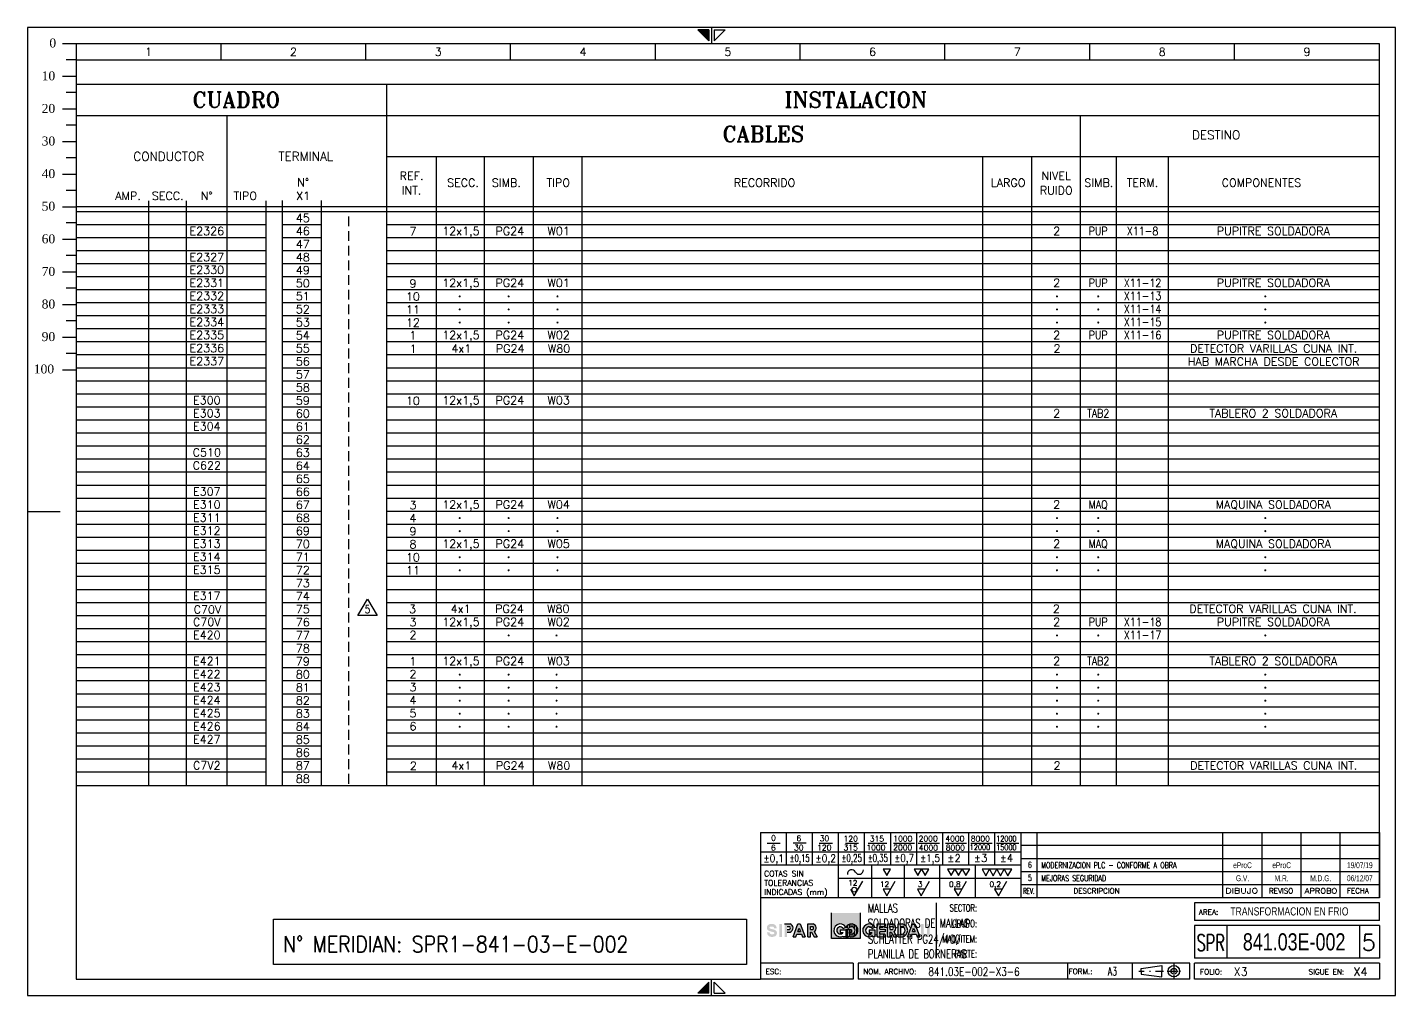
# Model space of a CAD drawing. Header units: millimetres. Extents: x 0 to 420, y 0 to 297.
import ezdxf
from ezdxf.enums import TextEntityAlignment as Align

# ---------------------------------------------------------------- set-up
doc = ezdxf.new("R2010")
doc.units = ezdxf.units.MM
doc.linetypes.add('HIDDEN', pattern=[4.5, 3, -1.5])
for name, color, linetype in [('LINEAS', 4, 'Continuous'), ('MARGENES', 6, 'Continuous'), ('REC', 6, 'Continuous'), ('SUBTITULO', 3, 'Continuous'), ('TEX', 150, 'Continuous'), ('TEXTO', 7, 'Continuous'), ('Textos', 150, 'Continuous'), ('TITULO', 6, 'Continuous')]:
    doc.layers.add(name, color=color, linetype=linetype)
doc.styles.add('ARIAL', font='arial.ttf', dxfattribs={"height": 2})
doc.styles.add('DUTCH801', font='dutcheb.ttf', dxfattribs={"width": 1.75, "height": 2.75})
doc.styles.add('LCOTAS', font='ROMANS')
doc.styles.add('LETRA2', font='swissk.ttf', dxfattribs={"height": 2})
doc.styles.add('LETRA25', font='romans', dxfattribs={"height": 2.5})
doc.styles.add('LETRA4', font='ROMANS', dxfattribs={"height": 4})
doc.styles.add('LETRA5', font='ROMANS', dxfattribs={"height": 5})
doc.styles.add('ROMANS', font='romans.shx', dxfattribs={"width": 0.85})
doc.styles.add('ROMANT', font='romant', dxfattribs={"height": 3})
doc.styles.get("Standard").update_dxf_attribs({"font": 'arial.ttf'})
doc.styles.add('TEXTOS', font='SIMPLEX.shx', dxfattribs={"width": 0.8, "height": 0.2})

# ---------------------------------------------------------------- blocks, each defined once
blk = doc.blocks.new('A3')
at = {"layer": 'TEX'}
h = blk.add_hatch(color=256, dxfattribs=at)
h.paths.add_polyline_path([(255.67, 25.35), (246.84, 25.35), (246.84, 17.57), (255.67, 17.57)])
h.paths.add_polyline_path([(252.04, 18.24), (252.04, 18.01), (251.24, 18.01), (250.44, 18.01), (250.44, 18.24, -2.348205), (251.24, 21, -2.348205)], flags=16)
h.paths.add_polyline_path([(252.08, 19.4), (252.97, 19.4), (252.97, 20.2), (251.24, 20.2), (249.52, 20.2), (249.52, 19.4), (250.41, 19.4, -3.501885), (250.45, 20.54), (251.24, 21), (252.04, 20.54, -3.501885)], flags=0)
h = blk.add_hatch(color=256, dxfattribs=at)
h.paths.add_polyline_path([(228.13, 21.15), (228.25, 21.17), (228.36, 21.18), (228.49, 21.19), (228.63, 21.18), (228.75, 21.17), (228.86, 21.14), (228.97, 21.08), (229.08, 21), (229.15, 20.89), (229.18, 20.81), (229.2, 20.7), (229.21, 20.6), (230.01, 20.6), (230, 20.66), (230, 20.7), (229.99, 20.75), (229.99, 20.8), (229.98, 20.84), (229.98, 20.88), (229.97, 20.92), (229.96, 20.96), (229.95, 21), (229.94, 21.04), (229.93, 21.08), (229.91, 21.12), (229.9, 21.17), (229.88, 21.21), (229.86, 21.25), (229.83, 21.29), (229.81, 21.34), (229.78, 21.38), (229.75, 21.43), (229.71, 21.47), (229.68, 21.51), (229.64, 21.55), (229.6, 21.59), (229.56, 21.63), (229.52, 21.66), (229.47, 21.7), (229.43, 21.73), (229.38, 21.76), (229.34, 21.79), (229.29, 21.81), (229.25, 21.83), (229.21, 21.85), (229.16, 21.87), (229.12, 21.89), (229.08, 21.9), (229.03, 21.92), (228.99, 21.93), (228.95, 21.94), (228.91, 21.95), (228.87, 21.95), (228.83, 21.96), (228.78, 21.97), (228.74, 21.97), (228.7, 21.97), (228.66, 21.98), (228.62, 21.98), (228.58, 21.98), (228.54, 21.98), (228.5, 21.98), (228.46, 21.98), (228.42, 21.98), (228.38, 21.98), (228.34, 21.98), (228.3, 21.98), (228.25, 21.97), (228.21, 21.97), (228.16, 21.97), (228.11, 21.96), (228.06, 21.95), (228.01, 21.94), (227.95, 21.93), (227.9, 21.92), (227.84, 21.9), (227.78, 21.88), (227.72, 21.86), (227.66, 21.83), (227.6, 21.8), (227.54, 21.77), (227.48, 21.73), (227.42, 21.69), (227.37, 21.65), (227.32, 21.6), (227.27, 21.55), (227.23, 21.5), (227.19, 21.44), (227.15, 21.38), (227.12, 21.31), (227.1, 21.25), (227.07, 21.18), (227.05, 21.12), (227.03, 21.05), (227.02, 20.98), (227.01, 20.92), (227, 20.85), (227, 20.79), (227, 20.72), (227, 20.66), (227.01, 20.6), (227.02, 20.54), (227.04, 20.49), (227.05, 20.44), (227.08, 20.39), (227.1, 20.34), (227.13, 20.29), (227.16, 20.24), (227.19, 20.2), (227.23, 20.16), (227.26, 20.11), (227.3, 20.07), (227.34, 20.04), (227.38, 20), (227.39, 19.99), (227.54, 19.91), (227.8, 19.79), (228.09, 19.7), (228.41, 19.62), (228.72, 19.54), (228.99, 19.49), (229.14, 19.43), (229.29, 19.29), (229.28, 19.1), (229.2, 18.94), (229.03, 18.86), (228.78, 18.82), (228.55, 18.81), (228.34, 18.82), (228.19, 18.86), (228.04, 18.96), (227.92, 19.1), (227.89, 19.21), (227.87, 19.4), (227.07, 19.4), (227.07, 19.34), (227.08, 19.3), (227.08, 19.25), (227.09, 19.2), (227.09, 19.16), (227.1, 19.12), (227.11, 19.08), (227.12, 19.04), (227.13, 19), (227.14, 18.96), (227.15, 18.92), (227.16, 18.88), (227.18, 18.83), (227.2, 18.79), (227.22, 18.75), (227.24, 18.71), (227.27, 18.66), (227.3, 18.62), (227.33, 18.57), (227.36, 18.53), (227.4, 18.49), (227.44, 18.45), (227.48, 18.41), (227.52, 18.37), (227.56, 18.34), (227.6, 18.3), (227.65, 18.27), (227.69, 18.24), (227.74, 18.21), (227.78, 18.19), (227.83, 18.17), (227.87, 18.15), (227.91, 18.13), (227.96, 18.11), (228, 18.1), (228.04, 18.08), (228.08, 18.07), (228.13, 18.06), (228.17, 18.05), (228.21, 18.05), (228.25, 18.04), (228.29, 18.03), (228.33, 18.03), (228.37, 18.03), (228.41, 18.02), (228.45, 18.02), (228.49, 18.02), (228.53, 18.02), (228.57, 18.02), (228.61, 18.02), (228.65, 18.02), (228.7, 18.02), (228.74, 18.02), (228.78, 18.02), (228.82, 18.03), (228.87, 18.03), (228.92, 18.03), (228.97, 18.04), (229.02, 18.05), (229.07, 18.06), (229.12, 18.07), (229.18, 18.08), (229.24, 18.1), (229.29, 18.12), (229.35, 18.14), (229.42, 18.17), (229.48, 18.2), (229.54, 18.23), (229.59, 18.27), (229.65, 18.31), (229.71, 18.35), (229.76, 18.4), (229.8, 18.45), (229.85, 18.5), (229.89, 18.56), (229.92, 18.62), (229.95, 18.69), (229.98, 18.75), (230, 18.82), (230.03, 18.88), (230.04, 18.95), (230.06, 19.02), (230.07, 19.08), (230.07, 19.15), (230.08, 19.21), (230.08, 19.28), (230.07, 19.34), (230.07, 19.4), (230.05, 19.46), (230.04, 19.51), (230.02, 19.56), (230, 19.61), (229.97, 19.66), (229.95, 19.71), (229.92, 19.76), (229.88, 19.8), (229.85, 19.84), (229.81, 19.89), (229.77, 19.93), (229.73, 19.96), (229.69, 20), (229.68, 20.01), (229.64, 20.03), (229.58, 20.06), (229.53, 20.09), (229.48, 20.11), (229.43, 20.14), (229.38, 20.16), (229.34, 20.18), (229.29, 20.19), (229.25, 20.21), (229.21, 20.23), (229.17, 20.24), (229.13, 20.25), (229.09, 20.27), (229.05, 20.28), (229.02, 20.29), (228.98, 20.3), (228.94, 20.31), (228.9, 20.32), (228.86, 20.33), (228.82, 20.34), (228.79, 20.35), (228.69, 20.37), (228.62, 20.39), (228.55, 20.41), (228.51, 20.42), (228.47, 20.43), (228.44, 20.44), (228.4, 20.45), (228.36, 20.46), (228.33, 20.46), (228.29, 20.47), (228.26, 20.48), (228.18, 20.5), (228.09, 20.52), (227.98, 20.56), (227.87, 20.62), (227.79, 20.71), (227.79, 20.83), (227.82, 20.96), (227.89, 21.06), (228, 21.12)])
h.paths.add_polyline_path([(230.87, 18.01), (231.67, 18.01), (231.67, 21.99), (230.87, 21.99)])
h.paths.add_polyline_path([(232.42, 18.01), (233.22, 18.01), (233.22, 19.5), (234.14, 19.5, 0.708852), (234.14, 21.99), (232.42, 21.99)])
h.paths.add_polyline_path([(233.22, 20.3), (233.22, 21.2), (233.97, 21.2, -0.566556), (233.97, 20.3)], flags=16)
h.paths.add_polyline_path([(236.19, 18.83), (237.62, 18.83), (237.94, 18.01), (238.8, 18.01), (237.24, 21.99), (236.52, 21.99), (235.03, 18.01), (235.88, 18.01)])
h.paths.add_polyline_path([(236.49, 19.63), (236.89, 20.7), (237.31, 19.63)], flags=16)
h.paths.add_polyline_path([(240.35, 19.5), (240.71, 19.5), (241.52, 18.01), (242.43, 18.01), (241.52, 19.67, 0.672291), (241.2, 21.99), (239.55, 21.99), (239.55, 18.01), (240.35, 18.01)])
h.paths.add_polyline_path([(240.35, 20.3), (240.35, 21.2), (241.15, 21.2, -0.508421), (241.1, 20.3)], flags=16)
h = blk.add_hatch(dxfattribs=at)
h.set_pattern_fill('ANSI31', color=256, scale=0.179464, angle=45, style=0)
h.set_pattern_definition([(90, (130.9459, 1.37434), (-0.5697977, 1e-16), [])])
h.paths.add_polyline_path([(251.24, 21), (252.04, 20.54, -3.501885), (252.08, 19.4), (252.97, 19.4), (252.97, 20.2), (251.24, 20.2), (251.24, 18.01), (252.04, 18.01), (252.04, 18.24, 2.348205)])
h = blk.add_hatch(color=256, dxfattribs=at)
h.paths.add_polyline_path([(259.33, 18.24), (259.33, 18.01), (260.13, 18.01), (260.13, 20.2), (258.4, 20.2), (258.4, 19.4), (259.29, 19.4, -3.501885), (259.33, 20.54), (260.13, 21, 2.348205)])
h.paths.add_polyline_path([(263.26, 21.99), (260.87, 21.99), (260.87, 18.01), (263.26, 18.01), (263.26, 18.8), (261.66, 18.8), (261.66, 19.56), (263.26, 19.56), (263.26, 20.36), (261.66, 20.36), (261.66, 21.2), (263.26, 21.2)])
h.paths.add_polyline_path([(265.68, 21.99), (264.02, 21.99), (264.02, 18.01), (264.82, 18.01), (264.82, 19.5), (265.18, 19.5), (265.99, 18.01), (266.9, 18.01), (266, 19.67, 0.672291)])
h.paths.add_polyline_path([(264.82, 21.2), (265.63, 21.2, -0.508421), (265.58, 20.3), (264.82, 20.3)], flags=16)
h.paths.add_polyline_path([(268.57, 21.99), (267.33, 21.99), (267.33, 18.01), (268.59, 18.01, 0.825148)])
h.paths.add_polyline_path([(268.12, 21.2), (268.49, 21.2, -0.780464), (268.5, 18.8), (268.12, 18.8)], flags=16)
h.paths.add_polyline_path([(272.41, 21.97), (271.69, 21.99), (270.19, 18.01), (271.04, 18.01), (271.35, 18.83), (272.79, 18.83), (273.11, 18.01), (273.97, 18.01)])
h.paths.add_polyline_path([(272.05, 20.7), (272.47, 19.63), (271.65, 19.63)], flags=16)
h.paths.add_polyline_path([(275.15, 21.99), (274.35, 21.99), (274.35, 19.12, 0.841466), (277, 19.12), (277, 21.99), (276.2, 21.99), (276.2, 19.2, -0.760831), (275.15, 19.2)])
at = {"layer": 'MARGENES', "color": 4}
for p, q in [((420, 297), (0, 297)), ((0, 297), (0, 0)), ((209.23, 296.25), (205.83, 296.25)), ((209.23, 292.85), (205.83, 296.25)), ((209.23, 296.25), (209.23, 292.85)), ((210, 297), (210, 292)), ((210.77, 292.85), (214.17, 296.25)), ((210.77, 296.25), (214.17, 296.25)), ((210.77, 296.25), (210.77, 292.85)), ((420, 0), (420, 297)), ((0, 148.5), (10.02, 148.5)), ((210, 0), (210, 5)), ((0, 0), (420, 0)), ((209.23, 4.15), (205.83, 0.75)), ((209.23, 0.75), (205.83, 0.75)), ((209.23, 0.75), (209.23, 4.15)), ((210.77, 4.15), (214.17, 0.75)), ((210.77, 0.75), (210.77, 4.15)), ((210.77, 0.75), (214.17, 0.75))]:
    blk.add_line(p, q, dxfattribs=at)
at = {"layer": 'MARGENES'}
for p, q in [((415, 292), (15, 292)), ((15, 292), (15, 5)), ((415, 30), (415, 292)), ((415, 50), (415, 30)), ((415, 23), (415, 28.5)), ((415, 21.5), (415, 11.5)), ((415, 10), (415, 5)), ((15, 5), (225, 5)), ((253.5, 5), (225, 5)), ((356.78, 5), (255, 5)), ((415, 5), (358.28, 5))]:
    blk.add_line(p, q, dxfattribs=at)
at = {"layer": 'MARGENES', "color": 1}
for p, q in [((59.44, 287), (59.44, 292)), ((103.89, 287), (103.89, 292)), ((148.33, 287), (148.33, 292)), ((192.78, 287), (192.78, 292)), ((237.22, 287), (237.22, 292)), ((281.67, 287), (281.67, 292)), ((326.11, 287), (326.11, 292)), ((370.56, 287), (370.56, 292)), ((15, 287), (415, 287)), ((227.1, 46.76), (231.1, 46.76)), ((233, 40), (233, 50)), ((235.06, 46.82), (239.06, 46.82)), ((241, 40), (241, 50)), ((243.1, 46.76), (247.1, 46.76)), ((249, 30), (249, 50)), ((251.1, 46.76), (255.1, 46.76)), ((257, 40), (257, 50)), ((258.14, 46.76), (263.81, 46.76)), ((265, 40), (265, 50)), ((265.88, 46.76), (272.28, 46.76)), ((273, 40), (273, 50)), ((273.41, 46.76), (280, 46.76)), ((281, 40), (281, 50)), ((281.87, 46.76), (288.24, 46.76)), ((289, 40), (289, 50)), ((289.57, 46.76), (296.2, 46.76)), ((297, 40), (297, 50)), ((297.52, 46.76), (304.29, 46.76)), ((310, 30), (310, 50)), ((367, 30), (367, 50)), ((379, 30), (379, 50)), ((391, 30), (391, 50)), ((403, 30), (403, 50)), ((305, 44), (225, 44)), ((415, 46), (305, 46)), ((415, 42), (305, 42)), ((259.09, 40), (259.09, 30)), ((269.09, 40), (269.09, 30)), ((280.02, 40), (280.02, 30)), ((290.95, 40), (290.95, 30)), ((415, 38), (305, 38)), ((305, 35.88), (249, 35.88)), ((253.8, 30.65), (256.41, 35.15)), ((263.8, 30.65), (266.41, 35.15)), ((274.32, 30.65), (276.92, 35.15)), ((285.67, 30.65), (288.27, 35.15)), ((298.06, 30.65), (300.66, 35.15)), ((415, 34), (305, 34)), ((252.67, 32.62), (253.8, 30.65)), ((262.67, 32.62), (263.8, 30.65)), ((264.94, 32.62), (262.67, 32.62)), ((273.19, 32.62), (274.32, 30.65)), ((275.46, 32.62), (273.19, 32.62)), ((284.53, 32.62), (285.67, 30.65)), ((286.81, 32.62), (284.53, 32.62)), ((296.92, 32.62), (298.06, 30.65)), ((299.2, 32.62), (296.92, 32.62)), ((351.94, 9.77), (351.94, 8.55)), ((341.17, 7.49), (342.83, 7.49)), ((344.43, 7.49), (344.79, 7.49)), ((346.34, 7.49), (348.79, 7.49)), ((349.91, 7.49), (350.08, 7.49)), ((349.99, 7.49), (350.86, 7.49)), ((351.35, 7.49), (352.48, 7.49)), ((351.94, 8.39), (351.94, 8.23)), ((351.94, 8.02), (351.94, 6.94)), ((351.94, 6.7), (351.94, 6.45)), ((351.94, 6.26), (351.94, 5.18)), ((353.02, 7.49), (353.16, 7.49)), ((353.42, 7.49), (353.96, 7.49))]:
    blk.add_line(p, q, dxfattribs=at)
at = {"layer": 'MARGENES', "color": 7}
for p, q in [((225, 50), (415, 50)), ((305, 50), (305, 30)), ((305, 40), (225, 40)), ((415, 30), (225, 30)), ((279, 28.5), (279, 11.5)), ((415, 28.5), (358.28, 28.5)), ((358.28, 28.5), (358.28, 23)), ((415, 23), (358.28, 23)), ((415, 21.5), (358.28, 21.5)), ((358.28, 21.5), (358.28, 11.5)), ((368.28, 11.5), (368.28, 21.5)), ((409, 11.5), (409, 21.5)), ((253.5, 10), (225, 10)), ((253.5, 10), (253.5, 5)), ((356.78, 10), (255, 10)), ((255, 10), (255, 5)), ((319.3, 10), (319.3, 5)), ((339.1, 10), (339.1, 5)), ((356.78, 5), (356.78, 10)), ((415, 11.5), (358.28, 11.5)), ((415, 10), (358.28, 10)), ((358.28, 5), (358.28, 10))]:
    blk.add_line(p, q, dxfattribs=at)
at = {"layer": 'MARGENES', "color": 1}
for points in [[(262.67, 38.81), (263.8, 36.84), (264.94, 38.81)], [(272.17, 38.81), (273.3, 36.84), (274.44, 38.81)], [(274.44, 38.81), (275.58, 36.84), (276.72, 38.81)], [(282.43, 38.82), (283.57, 36.85), (284.71, 38.82)], [(284.71, 38.82), (285.84, 36.85), (286.98, 38.82)], [(286.98, 38.82), (288.12, 36.85), (289.26, 38.82)], [(293.04, 38.76), (294.18, 36.79), (295.32, 38.76)], [(295.32, 38.76), (296.45, 36.79), (297.59, 38.76)], [(297.59, 38.76), (298.73, 36.79), (299.87, 38.76)], [(299.87, 38.76), (301, 36.79), (302.14, 38.76)]]:
    blk.add_lwpolyline(points, close=True, dxfattribs=at)
blk.add_circle((253.82, 32.5), 0.742, dxfattribs=at)
for centre, start, end in [((253.01, 37.3), 25.3098, 184.5991), ((255.32, 38.52), 210.3269, 2.285)]:
    blk.add_arc(centre, 1.31, start, end, dxfattribs=at)
at = {"layer": 'MARGENES', "color": 4}
for points in [[(209.23, 296.25), (209.23, 292.85), (205.83, 296.25)], [(209.23, 0.75), (209.23, 4.15), (205.83, 0.75)]]:
    blk.add_solid(points, dxfattribs=at)
at = {"layer": 'REC', "color": 1}
for p, q in [((15, 292), (10.8, 292)), ((15, 287), (11.9, 287)), ((10.8, 282), (15, 282)), ((15, 277), (11.9, 277)), ((10.8, 272), (15, 272)), ((15, 267), (11.9, 267)), ((10.8, 262), (15, 262)), ((15, 257), (11.9, 257)), ((10.8, 252), (15, 252)), ((15, 247), (11.9, 247)), ((10.8, 242), (15, 242)), ((15, 237), (11.9, 237)), ((10.8, 232), (15, 232)), ((15, 227), (11.9, 227)), ((10.8, 222), (15, 222)), ((15, 217), (11.9, 217)), ((10.8, 212), (15, 212)), ((15, 207), (11.9, 207)), ((10.8, 202), (15, 202)), ((15, 197), (11.9, 197)), ((10.8, 192), (15, 192))]:
    blk.add_line(p, q, dxfattribs=at)
at = {"layer": 'REC'}
blk.add_line((225, 50), (225, 5), dxfattribs=at)
at = {"layer": 'TEX'}
for p, q in [((246.84, 17.57), (246.84, 25.35)), ((255.67, 25.35), (255.67, 17.57)), ((232.42, 21.99), (234.14, 21.99)), ((233.22, 21.2), (233.97, 21.2)), ((235.03, 18.01), (236.52, 21.99)), ((236.52, 21.99), (237.24, 21.99)), ((237.24, 21.99), (238.8, 18.01)), ((239.55, 18.01), (239.55, 21.99)), ((239.55, 21.99), (241.2, 21.99)), ((240.35, 20.3), (240.35, 21.2)), ((240.35, 21.2), (241.15, 21.2)), ((260.87, 18.01), (260.87, 21.99)), ((260.87, 21.99), (263.26, 21.99)), ((261.66, 20.36), (261.66, 21.2)), ((261.66, 21.2), (263.26, 21.2)), ((263.26, 21.99), (263.26, 21.2)), ((264.02, 18.01), (264.02, 21.99)), ((264.02, 21.99), (265.68, 21.99)), ((264.82, 20.3), (264.82, 21.2)), ((264.82, 21.2), (265.63, 21.2)), ((267.33, 18.01), (267.33, 21.99)), ((267.33, 21.99), (268.57, 21.99)), ((268.12, 18.8), (268.12, 21.2)), ((268.12, 21.2), (268.49, 21.2)), ((270.19, 18.01), (271.69, 21.99)), ((271.69, 21.99), (272.41, 21.97)), ((272.41, 21.97), (273.97, 18.01)), ((233.22, 20.3), (233.97, 20.3)), ((233.22, 19.5), (234.14, 19.5)), ((235.03, 18.01), (235.88, 18.01)), ((235.88, 18.01), (236.19, 18.83)), ((236.19, 18.83), (237.62, 18.83)), ((236.49, 19.63), (236.89, 20.7)), ((236.49, 19.63), (237.31, 19.63)), ((236.89, 20.7), (237.31, 19.63)), ((237.62, 18.83), (237.94, 18.01)), ((237.94, 18.01), (238.8, 18.01)), ((239.55, 18.01), (240.35, 18.01)), ((240.35, 20.3), (241.1, 20.3)), ((240.35, 18.01), (240.35, 19.5)), ((240.35, 19.5), (240.71, 19.5)), ((240.71, 19.5), (241.52, 18.01)), ((241.52, 19.67), (242.43, 18.01)), ((241.52, 18.01), (242.43, 18.01)), ((255.67, 17.57), (246.84, 17.57)), ((249.52, 20.2), (249.52, 19.4)), ((249.52, 20.2), (251.24, 20.2)), ((249.52, 19.4), (250.41, 19.4)), ((250.44, 18.24), (250.44, 18.01)), ((251.24, 18.01), (250.44, 18.01)), ((250.45, 20.54), (251.24, 21)), ((252.04, 20.54), (251.24, 21)), ((252.97, 20.2), (251.24, 20.2)), ((251.24, 20.2), (251.24, 18.01)), ((251.24, 20.2), (251.24, 18.01)), ((251.24, 18.01), (252.04, 18.01)), ((252.04, 18.24), (252.04, 18.01)), ((252.97, 19.4), (252.08, 19.4)), ((252.97, 20.2), (252.97, 19.4)), ((258.4, 20.2), (260.13, 20.2)), ((258.4, 20.2), (258.4, 19.4)), ((258.4, 19.4), (259.29, 19.4)), ((259.33, 20.54), (260.13, 21)), ((259.33, 18.24), (259.33, 18.01)), ((260.13, 18.01), (259.33, 18.01)), ((260.13, 20.2), (260.13, 18.01)), ((260.87, 18.01), (263.26, 18.01)), ((261.66, 20.36), (263.26, 20.36)), ((261.66, 18.8), (261.66, 19.56)), ((263.26, 19.56), (261.66, 19.56)), ((263.26, 18.8), (261.66, 18.8)), ((263.26, 20.36), (263.26, 19.56)), ((263.26, 18.01), (263.26, 18.8)), ((264.02, 18.01), (264.82, 18.01)), ((264.82, 20.3), (265.58, 20.3)), ((264.82, 18.01), (264.82, 19.5)), ((264.82, 19.5), (265.18, 19.5)), ((265.18, 19.5), (265.99, 18.01)), ((265.99, 18.01), (266.9, 18.01)), ((266, 19.67), (266.9, 18.01)), ((267.33, 18.01), (268.59, 18.01)), ((268.12, 18.8), (268.5, 18.8)), ((270.19, 18.01), (271.04, 18.01)), ((271.04, 18.01), (271.35, 18.83)), ((271.35, 18.83), (272.79, 18.83)), ((271.65, 19.63), (272.05, 20.7)), ((271.65, 19.63), (272.47, 19.63)), ((272.05, 20.7), (272.47, 19.63)), ((272.79, 18.83), (273.11, 18.01)), ((273.11, 18.01), (273.97, 18.01))]:
    blk.add_line(p, q, dxfattribs=at)
for centre, radius, start, end in [((233.7, 20.75), 0.524, 300.9321, 59.0679), ((233.7, 20.75), 1.32, 289.338, 70.662), ((240.8, 20.77), 0.558, 302.7945, 50.5935), ((240.89, 20.77), 1.27, 300.0461, 75.6964), ((249.52, 20), 1.99, 30, 297.7317), ((249.52, 20), 1.08, 30, 326.251), ((252.97, 20), 1.99, 242.2683, 150), ((252.97, 20), 1.08, 213.749, 150), ((258.4, 20), 1.99, 30, 297.7317), ((258.4, 20), 1.08, 30, 326.251), ((265.27, 20.77), 0.558, 302.7945, 50.5935), ((265.36, 20.77), 1.27, 300.0461, 75.6964), ((268.2, 20), 1.23, 284.4183, 76.3013), ((268.2, 20), 2.03, 281.2242, 79.3349)]:
    blk.add_arc(centre, radius, start, end, dxfattribs=at)
at = {"layer": 'Textos'}
for p, q in [((341.85, 8.34), (348.22, 9.24)), ((348.22, 9.24), (348.22, 7.49)), ((341.85, 7.49), (341.85, 8.34)), ((341.85, 7.49), (341.85, 6.63)), ((341.85, 6.63), (348.22, 5.73)), ((348.22, 5.73), (348.22, 7.49))]:
    blk.add_line(p, q, dxfattribs=at)
for radius in [1.75, 0.877]:
    blk.add_circle((351.94, 7.49), radius, dxfattribs=at)
at = {"layer": 'MARGENES', "color": 1, "style": 'LCOTAS'}
for s, height, p in [('0', 1.71, (228.3, 47.52)), ('6', 1.71, (228.26, 44.52)), ('30', 1.71, (235.33, 44.55)), ('6', 1.71, (236.08, 47.38)), ('120', 1.71, (242.42, 44.55)), ('30', 1.71, (243.21, 47.37)), ('315', 1.71, (250.53, 44.55)), ('120', 1.71, (250.53, 47.32)), ('1000', 1.71, (257.54, 44.57)), ('315', 1.71, (258.57, 47.26)), ('2000', 1.71, (265.77, 44.58)), ('1000', 1.71, (265.8, 47.3)), ('2000', 1.71, (273.58, 47.32)), ('4000', 1.71, (273.66, 44.5)), ('4000', 1.71, (281.77, 47.28)), ('8000', 1.71, (281.9, 44.51)), ('8000', 1.71, (289.58, 47.26)), ('%%P2', 2.3, (282.4, 41.04)), ('%%P3', 2.3, (290.53, 41.04)), ('%%P4', 2.3, (298.48, 41.04)), ('COTAS SIN', 1.743, (226.15, 36.55)), ('TOLERANCIAS', 1.743, (226.15, 33.72)), ('12', 1.656, (251.94, 33.74)), ('12', 1.656, (261.7, 33.33)), ('3', 1.66, (273.35, 33.33)), ('0,8', 1.656, (282.92, 33.33)), ('0,2', 1.656, (295.31, 33.33)), ('INDICADAS (mm)', 1.743, (226.15, 30.9))]:
    blk.add_text(s, height=height, dxfattribs=at).set_placement(p)
for s, height, width, p, p2 in [('12000', 1.71, 0.797835, (289.25, 44.67), (295.55, 44.67)), ('12000', 1.71, 0.790089, (297.4, 47.32), (303.64, 47.32)), ('15000', 1.71, 0.790089, (297.4, 44.63), (303.64, 44.63)), ('%%P0,1', 2.3, 0.865454, (225.88, 40.96), (232.23, 40.96)), ('%%P0,15', 2.3, 0.598358, (234.03, 41.03), (240.12, 41.03)), ('%%P0,2', 2.3, 0.787915, (241.91, 40.96), (248.21, 40.96)), ('%%P0,25', 2.3, 0.617458, (249.89, 41.06), (256.18, 41.06)), ('%%P0,35', 2.3, 0.603736, (257.99, 41.06), (264.14, 41.06)), ('%%P0,7', 2.3, 0.760403, (266.1, 41.06), (272.18, 41.06)), ('%%P1,5', 2.3, 0.762292, (274.03, 41.03), (280.12, 41.03))]:
    blk.add_text(s, height=height, dxfattribs=dict(at, width=width)).set_placement(p, p2, align=Align.FIT)
at = {"layer": 'REC', "color": 1, "style": 'DUTCH801'}
for s, p in [('0', (6.76, 290.84)), ('10', (4.39, 280.77)), ('20', (4.39, 270.77)), ('30', (4.39, 260.77)), ('40', (4.39, 250.77)), ('50', (4.39, 240.77)), ('60', (4.39, 230.77)), ('70', (4.39, 220.77)), ('80', (4.39, 210.77)), ('90', (4.39, 200.77)), ('100', (1.98, 190.84))]:
    blk.add_text(s, height=2.75, dxfattribs=at).set_placement(p)
at = {"layer": 'TEX', "style": 'LCOTAS'}
for s, p in [('1', (37.22, 289.5)), ('2', (81.67, 289.5)), ('3', (126.11, 289.5)), ('4', (170.56, 289.5)), ('5', (215, 289.5)), ('6', (259.44, 289.5)), ('7', (303.89, 289.5)), ('8', (348.33, 289.5)), ('9', (392.78, 289.5))]:
    blk.add_text(s, height=2.5, dxfattribs=at).set_placement(p, align=Align.MIDDLE_CENTER)
at = {"layer": 'TEX', "width": 0.6456}
for tag, p in [('DIBUJO', (373, 48)), ('REVISO', (385, 48)), ('APROBO', (397, 48)), ('FECHA', (409, 48)), ('DIBUJO', (373, 44)), ('REVISO', (385, 44)), ('APROBO', (397, 44)), ('FECHA', (409, 44)), ('DIBUJO', (373, 40)), ('REVISO', (385, 40)), ('APROBO', (397, 40)), ('FECHA', (409, 40)), ('DIBUJO', (373, 36)), ('REVISO', (385, 36)), ('APROBO', (397, 36)), ('FECHA', (409, 36))]:
    blk.add_attdef(tag, text='', height=1.8, dxfattribs=at).set_placement(p, align=Align.MIDDLE_CENTER)
at = {"layer": 'Textos', "style": 'LCOTAS'}
for s, height, width, p, p2 in [('REV.', 1.8, 0.645643, (305.64, 31.2), (309.18, 31.2)), ('DIBUJO', 1.6, 1.231263, (367.73, 31.37), (377.77, 31.37)), ('APROBO', 1.6, 1.075207, (392.08, 31.33), (402.07, 31.33))]:
    blk.add_text(s, height=height, dxfattribs=dict(at, width=width)).set_placement(p, p2, align=Align.FIT)
for s, height, p in [('DESCRIPCION', 1.62, (321.1, 31.3)), ('REVISO', 1.6, (381.15, 31.32)), ('FECHA', 1.6, (405.07, 31.37)), ('AREA:', 1.627, (359.58, 24.81)), ('ESC:', 1.627, (226.58, 6.56)), ('NOM. ARCHIVO:', 1.6271, (256.58, 6.56)), ('FORM.:', 1.627, (319.62, 6.62)), ('FOLIO:', 1.627, (359.97, 6.47)), ('SIGUE EN:', 1.627, (393.27, 6.47))]:
    blk.add_text(s, height=height, dxfattribs=at).set_placement(p)
at = {"layer": 'Textos', "style": 'LCOTAS', "width": 0.7}
for s, p in [('SECTOR:', (291.49, 25.76)), ('GRUPO:', (291.49, 21.03)), ('MAQ/ITEM:', (291.49, 16.26)), ('PARTE:', (291.49, 11.74))]:
    blk.add_text(s, height=2.169, dxfattribs=at).set_placement(p, align=Align.RIGHT)
at = {"layer": 'Textos', "style": 'LCOTAS', "width": 0.645643}
for p in [(307.74, 48.1), (307.74, 44.1), (307.74, 40.1), (307.74, 36.1)]:
    blk.add_attdef('REV', text='', height=1.8, dxfattribs=at).set_placement(p, align=Align.MIDDLE)
at = {"layer": 'Textos'}
for tag, p, height, style, width in [('TEXTO_DE_REVISION', (311.23, 47.1), 1.8, 'LCOTAS', 0.645643), ('TEXTO_DE_REVISION', (311.23, 43.1), 1.8, 'LCOTAS', 0.645643), ('TEXTO_DE_REVISION', (311.23, 39.1), 1.8, 'LCOTAS', 0.645643), ('TEXTO_DE_REVISION', (311.23, 35.1), 1.8, 'LCOTAS', 0.645643), ('ARCHIVO', (276.56, 6.1), 2.5, 'LETRA25', 0.8)]:
    blk.add_attdef(tag, p, '', height=height, dxfattribs=dict(at, style=style, width=width))
for tag, style, width, p in [('AREA', 'ARIAL', 0.75, (387.41, 25.84)), ('A', 'LETRA25', 0.7, (333.06, 7.45))]:
    blk.add_attdef(tag, text='', height=2.5, dxfattribs=dict(at, style=style, width=width)).set_placement(p, align=Align.MIDDLE_CENTER)
at = {"layer": 'Textos', "style": 'LETRA25'}
for tag, p in [('ESC', (232.65, 6.1)), ('FOLIO', (370.29, 6.1)), ('SIGUE EN', (407.08, 6.1))]:
    blk.add_attdef(tag, p, '', height=2.5, dxfattribs=at)
at = {"layer": 'TITULO', "color": 150, "style": 'LETRA4', "width": 0.7}
for tag, p in [('SECTOR', (292.49, 25.49)), ('GRUPO', (292.49, 20.87)), ('MAQ/ITEM', (292.49, 15.96)), ('PARTE', (292.49, 11.44))]:
    blk.add_attdef(tag, p, '', height=2.5, dxfattribs=at)
at = {"layer": 'TITULO', "style": 'LETRA5', "width": 0.65}
blk.add_attdef('COD', text='', height=5, dxfattribs=at).set_placement((363.24, 16.25), align=Align.MIDDLE)
at = {"layer": 'TITULO', "color": 6, "style": 'LETRA2', "width": 0.75}
blk.add_attdef('NUMERO', text='', height=5.25, dxfattribs=at).set_placement((388.84, 16.5), align=Align.MIDDLE_CENTER)
at = {"layer": 'TITULO', "style": 'LETRA5'}
blk.add_attdef('REV', text='', height=5, dxfattribs=at).set_placement((411.77, 16.3), align=Align.MIDDLE)

msp = doc.modelspace()

# ---------------------------------------------------------------- linework, layer by layer
at = {"color": 2, "const_width": 0.312}
for points in [[(132.57, 214.47, 1), (132.88, 214.47, 1)], [(147.57, 214.47, 1), (147.88, 214.47, 1)], [(162.57, 214.47, 1), (162.88, 214.47, 1)], [(315.89, 214.47, 1), (316.2, 214.47, 1)], [(328.54, 214.47, 1), (328.86, 214.47, 1)], [(379.83, 214.47, 1), (380.15, 214.47, 1)], [(132.57, 210.47, 1), (132.88, 210.47, 1)], [(147.57, 210.47, 1), (147.88, 210.47, 1)], [(162.57, 210.47, 1), (162.88, 210.47, 1)], [(315.89, 210.47, 1), (316.2, 210.47, 1)], [(328.54, 210.47, 1), (328.86, 210.47, 1)], [(379.83, 210.47, 1), (380.15, 210.47, 1)], [(132.57, 206.47, 1), (132.88, 206.47, 1)], [(147.57, 206.47, 1), (147.88, 206.47, 1)], [(162.57, 206.47, 1), (162.88, 206.47, 1)], [(315.89, 206.47, 1), (316.2, 206.47, 1)], [(328.54, 206.47, 1), (328.86, 206.47, 1)], [(379.83, 206.47, 1), (380.15, 206.47, 1)], [(132.57, 146.47, 1), (132.88, 146.47, 1)], [(147.57, 146.47, 1), (147.88, 146.47, 1)], [(162.57, 146.47, 1), (162.88, 146.47, 1)], [(315.89, 146.47, 1), (316.2, 146.47, 1)], [(328.54, 146.47, 1), (328.86, 146.47, 1)], [(379.83, 146.47, 1), (380.15, 146.47, 1)], [(132.57, 142.47, 1), (132.88, 142.47, 1)], [(147.57, 142.47, 1), (147.88, 142.47, 1)], [(162.57, 142.47, 1), (162.88, 142.47, 1)], [(315.89, 142.47, 1), (316.2, 142.47, 1)], [(328.54, 142.47, 1), (328.86, 142.47, 1)], [(379.83, 142.47, 1), (380.15, 142.47, 1)], [(132.57, 134.47, 1), (132.88, 134.47, 1)], [(147.57, 134.47, 1), (147.88, 134.47, 1)], [(162.57, 134.47, 1), (162.88, 134.47, 1)], [(315.89, 134.47, 1), (316.2, 134.47, 1)], [(328.54, 134.47, 1), (328.86, 134.47, 1)], [(379.83, 134.47, 1), (380.15, 134.47, 1)], [(132.57, 130.47, 1), (132.88, 130.47, 1)], [(147.57, 130.47, 1), (147.88, 130.47, 1)], [(162.57, 130.47, 1), (162.88, 130.47, 1)], [(315.89, 130.47, 1), (316.2, 130.47, 1)], [(328.54, 130.47, 1), (328.86, 130.47, 1)], [(379.83, 130.47, 1), (380.15, 130.47, 1)], [(147.57, 110.47, 1), (147.88, 110.47, 1)], [(162.27, 110.47, 1), (162.58, 110.47, 1)], [(315.89, 110.47, 1), (316.2, 110.47, 1)], [(328.54, 110.47, 1), (328.86, 110.47, 1)], [(379.83, 110.47, 1), (380.15, 110.47, 1)], [(132.57, 98.47, 1), (132.88, 98.47, 1)], [(147.57, 98.47, 1), (147.88, 98.47, 1)], [(162.27, 98.47, 1), (162.58, 98.47, 1)], [(315.89, 98.47, 1), (316.2, 98.47, 1)], [(328.54, 98.47, 1), (328.86, 98.47, 1)], [(379.83, 98.47, 1), (380.15, 98.47, 1)], [(132.57, 94.47, 1), (132.88, 94.47, 1)], [(147.57, 94.47, 1), (147.88, 94.47, 1)], [(162.27, 94.47, 1), (162.58, 94.47, 1)], [(315.89, 94.47, 1), (316.2, 94.47, 1)], [(328.54, 94.47, 1), (328.86, 94.47, 1)], [(379.83, 94.47, 1), (380.15, 94.47, 1)], [(132.57, 90.47, 1), (132.88, 90.47, 1)], [(147.57, 90.47, 1), (147.88, 90.47, 1)], [(162.27, 90.47, 1), (162.58, 90.47, 1)], [(315.89, 90.47, 1), (316.2, 90.47, 1)], [(328.54, 90.47, 1), (328.86, 90.47, 1)], [(379.83, 90.47, 1), (380.15, 90.47, 1)], [(132.57, 86.47, 1), (132.88, 86.47, 1)], [(147.57, 86.47, 1), (147.88, 86.47, 1)], [(162.27, 86.47, 1), (162.58, 86.47, 1)], [(315.89, 86.47, 1), (316.2, 86.47, 1)], [(328.54, 86.47, 1), (328.86, 86.47, 1)], [(379.83, 86.47, 1), (380.15, 86.47, 1)], [(132.57, 82.47, 1), (132.88, 82.47, 1)], [(147.57, 82.47, 1), (147.88, 82.47, 1)], [(162.27, 82.47, 1), (162.58, 82.47, 1)], [(315.89, 82.47, 1), (316.2, 82.47, 1)], [(328.54, 82.47, 1), (328.86, 82.47, 1)], [(379.83, 82.47, 1), (380.15, 82.47, 1)]]:
    msp.add_lwpolyline(points, format="xyb", close=True, dxfattribs=at)
at = {"linetype": 'Continuous'}
msp.add_lwpolyline([(104.41, 121.62), (107.41, 116.62), (101.41, 116.62), (104.41, 121.62)], dxfattribs=at)
at = {"layer": 'LINEAS', "color": 7}
for p, q in [((15, 279.61), (415, 279.61)), ((110.21, 279.68), (110.21, 64.47)), ((15, 269.92), (415, 269.92)), ((61.21, 269.92), (61.21, 64.47)), ((323.19, 269.92), (323.19, 64.47)), ((110.21, 257.37), (415, 257.37)), ((15, 64.47), (415, 64.47))]:
    msp.add_line(p, q, dxfattribs=at)
at = {"layer": 'LINEAS', "color": 9}
for p, q in [((125.51, 257.37), (125.51, 64.47)), ((140.21, 257.37), (140.21, 64.47)), ((155.21, 257.37), (155.21, 64.47)), ((170.21, 257.37), (170.21, 64.47)), ((293.19, 257.37), (293.19, 64.47)), ((308.19, 257.37), (308.19, 64.47)), ((334.19, 257.37), (334.19, 64.47)), ((350.19, 257.37), (350.19, 64.47)), ((37.21, 243.75), (37.21, 64.47)), ((48.79, 243.75), (48.79, 64.47)), ((73.21, 243.75), (73.21, 64.47)), ((78.21, 243.92), (78.21, 64.47)), ((90.21, 243.92), (90.21, 64.47)), ((15, 242.09), (415, 242.09)), ((15, 240.53), (415, 240.53)), ((15, 236.53), (73.21, 236.53)), ((78.21, 236.53), (90.21, 236.53)), ((110.21, 236.53), (415, 236.53)), ((15, 232.53), (73.21, 232.53)), ((78.21, 232.53), (90.21, 232.53)), ((110.21, 232.53), (415, 232.53)), ((15, 228.53), (73.21, 228.53)), ((78.21, 228.53), (90.21, 228.53)), ((110.21, 228.53), (415, 228.53)), ((15, 224.62), (73.21, 224.62)), ((78.21, 224.62), (90.21, 224.62)), ((110.21, 224.62), (415, 224.62)), ((15, 220.62), (73.21, 220.62)), ((78.21, 220.62), (90.21, 220.62)), ((110.21, 220.62), (415, 220.62)), ((15, 216.62), (73.21, 216.62)), ((78.21, 216.62), (90.21, 216.62)), ((110.21, 216.62), (415, 216.62)), ((15, 212.62), (73.21, 212.62)), ((78.21, 212.62), (90.21, 212.62)), ((110.21, 212.62), (415, 212.62)), ((15, 208.62), (73.21, 208.62)), ((78.21, 208.62), (90.21, 208.62)), ((110.21, 208.62), (415, 208.62)), ((15, 204.62), (73.21, 204.62)), ((78.21, 204.62), (90.21, 204.62)), ((110.21, 204.62), (415, 204.62)), ((15, 200.62), (73.21, 200.62)), ((78.21, 200.62), (90.21, 200.62)), ((110.21, 200.62), (415, 200.62)), ((15, 196.62), (73.21, 196.62)), ((78.21, 196.62), (90.21, 196.62)), ((110.21, 196.62), (415, 196.62)), ((15, 192.62), (73.21, 192.62)), ((78.21, 192.62), (90.21, 192.62)), ((110.21, 192.62), (415, 192.62)), ((15, 188.62), (73.21, 188.62)), ((78.21, 188.62), (90.21, 188.62)), ((110.21, 188.62), (415, 188.62)), ((15, 184.62), (73.21, 184.62)), ((15, 180.62), (73.21, 180.62)), ((78.21, 184.62), (90.21, 184.62)), ((78.21, 180.62), (90.21, 180.62)), ((110.21, 184.62), (415, 184.62)), ((110.21, 180.62), (415, 180.62)), ((15, 176.62), (73.21, 176.62)), ((78.21, 176.62), (90.21, 176.62)), ((110.21, 176.62), (415, 176.62)), ((15, 172.62), (73.21, 172.62)), ((78.21, 172.62), (90.21, 172.62)), ((110.21, 172.62), (415, 172.62)), ((15, 168.62), (73.21, 168.62)), ((78.21, 168.62), (90.21, 168.62)), ((110.21, 168.62), (415, 168.62)), ((15, 164.62), (73.21, 164.62)), ((78.21, 164.62), (90.21, 164.62)), ((110.21, 164.62), (415, 164.62)), ((15, 160.62), (73.21, 160.62)), ((78.21, 160.62), (90.21, 160.62)), ((110.21, 160.62), (415, 160.62)), ((15, 156.62), (73.21, 156.62)), ((78.21, 156.62), (90.21, 156.62)), ((110.21, 156.62), (415, 156.62)), ((15, 152.62), (73.21, 152.62)), ((78.21, 152.62), (90.21, 152.62)), ((110.21, 152.62), (415, 152.62)), ((15, 148.62), (73.21, 148.62)), ((78.21, 148.62), (90.21, 148.62)), ((110.21, 148.62), (415, 148.62)), ((15, 144.62), (73.21, 144.62)), ((78.21, 144.62), (90.21, 144.62)), ((110.21, 144.62), (415, 144.62)), ((15, 140.62), (73.21, 140.62)), ((78.21, 140.62), (90.21, 140.62)), ((110.21, 140.62), (415, 140.62)), ((15, 136.62), (73.21, 136.62)), ((78.21, 136.62), (90.21, 136.62)), ((110.21, 136.62), (415, 136.62)), ((15, 132.62), (73.21, 132.62)), ((78.21, 132.62), (90.21, 132.62)), ((110.21, 132.62), (415, 132.62)), ((15, 128.62), (73.21, 128.62)), ((78.21, 128.62), (90.21, 128.62)), ((110.21, 128.62), (415, 128.62)), ((15, 124.62), (73.21, 124.62)), ((78.21, 124.48), (90.21, 124.48)), ((110.21, 124.62), (415, 124.62)), ((15, 120.62), (73.21, 120.62)), ((78.21, 120.62), (90.21, 120.62)), ((110.21, 120.62), (415, 120.62)), ((15, 116.62), (73.21, 116.62)), ((78.21, 116.62), (90.21, 116.62)), ((110.21, 116.62), (415, 116.62)), ((15, 112.62), (73.21, 112.62)), ((78.21, 112.62), (90.21, 112.62)), ((110.21, 112.62), (415, 112.62)), ((15, 108.62), (73.21, 108.62)), ((78.21, 108.62), (90.21, 108.62)), ((110.21, 108.62), (415, 108.62)), ((15, 104.62), (73.21, 104.62)), ((78.21, 104.62), (90.21, 104.62)), ((110.21, 104.62), (415, 104.62)), ((15, 100.62), (73.21, 100.62)), ((15, 96.62), (73.21, 96.62)), ((78.21, 100.62), (90.21, 100.62)), ((78.21, 96.62), (90.21, 96.62)), ((110.21, 100.62), (415, 100.62)), ((110.21, 96.62), (415, 96.62)), ((15, 92.62), (73.21, 92.62)), ((78.21, 92.62), (90.21, 92.62)), ((110.21, 92.62), (415, 92.62)), ((15, 88.62), (73.21, 88.62)), ((78.21, 88.62), (90.21, 88.62)), ((110.21, 88.62), (415, 88.62)), ((15, 84.62), (73.21, 84.62)), ((78.21, 84.62), (90.21, 84.62)), ((110.21, 84.62), (415, 84.62)), ((15, 80.62), (73.21, 80.62)), ((78.21, 80.62), (90.21, 80.62)), ((110.21, 80.62), (415, 80.62)), ((15, 76.62), (73.21, 76.62)), ((78.21, 76.62), (90.21, 76.62)), ((110.21, 76.62), (415, 76.62)), ((15, 72.62), (73.21, 72.62)), ((78.21, 72.62), (90.21, 72.62)), ((110.21, 72.62), (415, 72.62)), ((15, 68.62), (73.21, 68.62)), ((78.21, 68.62), (90.21, 68.62)), ((110.21, 68.62), (415, 68.62))]:
    msp.add_line(p, q, dxfattribs=at)
at = {"layer": 'LINEAS', "color": 252, "linetype": 'HIDDEN'}
msp.add_line((98.6, 238.98), (98.6, 64.47), dxfattribs=at)
at = {"layer": 'Textos', "color": 1}
msp.add_lwpolyline([(75.57, 23.5), (220.73, 23.5), (220.73, 9.58), (75.57, 9.58)], close=True, dxfattribs=at)

# ---------------------------------------------------------------- block references
ref = msp.add_blockref('A3', (0, 0))
ref.add_attrib('AREA', 'TRANSFORMACION EN FRIO', dxfattribs={"layer": 'Textos', "height": 2.5, "style": 'ARIAL', "width": 0.75}).set_placement((387.41, 25.84), align=Align.MIDDLE_CENTER)
ref.add_attrib('COD', 'SPR', dxfattribs={"layer": 'TITULO', "height": 5, "style": 'LETRA5', "width": 0.65}).set_placement((363.24, 16.25), align=Align.MIDDLE)
ref.add_attrib('NUMERO', '841.03E-002', dxfattribs={"layer": 'TITULO', "color": 6, "height": 5.25, "style": 'LETRA2', "width": 0.75}).set_placement((388.84, 16.5), align=Align.MIDDLE_CENTER)
ref.add_attrib('REV', '5', dxfattribs={"layer": 'TITULO', "height": 5, "style": 'LETRA5'}).set_placement((411.77, 16.3), align=Align.MIDDLE)
ref.add_attrib('FOLIO', 'X3', (370.29, 6.1), dxfattribs={"layer": 'Textos', "height": 2.5, "style": 'LETRA25'})
ref.add_attrib('SIGUE EN', 'X4', (407.08, 6.1), dxfattribs={"layer": 'Textos', "height": 2.5, "style": 'LETRA25'})
ref.add_attrib('SECTOR', 'MALLAS', (258, 25.49), dxfattribs={"layer": 'TITULO', "color": 150, "height": 2.7, "style": 'LETRA4', "width": 0.7})
ref.add_attrib('GRUPO', 'SOLDADORAS DE MALLAS', (258, 20.87), dxfattribs={"layer": 'TITULO', "color": 150, "height": 2.7, "style": 'LETRA4', "width": 0.7})
ref.add_attrib('MAQ/ITEM', 'SCHLATTER PG24/100', (258, 15.96), dxfattribs={"layer": 'TITULO', "color": 150, "height": 2.7, "style": 'LETRA4', "width": 0.7})
ref.add_attrib('PARTE', 'PLANILLA DE BORNERAS', (258, 11.44), dxfattribs={"layer": 'TITULO', "color": 150, "height": 2.7, "style": 'LETRA4', "width": 0.7})
ref.add_attrib('ARCHIVO', '841.03E-002-X3-6', (276.56, 6.1), dxfattribs={"layer": 'Textos', "height": 2.5, "style": 'LETRA25', "width": 0.8})
ref.add_attrib('A', 'A3', dxfattribs={"layer": 'Textos', "height": 2.5, "style": 'LETRA25', "width": 0.7}).set_placement((333.06, 7.45), align=Align.MIDDLE_CENTER)
ref.add_attrib('REV', '5', dxfattribs={"layer": 'Textos', "height": 1.8, "style": 'LCOTAS', "width": 0.645643}).set_placement((307.74, 36.1), align=Align.MIDDLE)
ref.add_attrib('TEXTO_DE_REVISION', 'MEJORAS SEGURIDAD', (311.23, 35.1), dxfattribs={"layer": 'Textos', "height": 1.8, "style": 'LCOTAS', "width": 0.645643})
ref.add_attrib('DIBUJO', 'G.V.', dxfattribs={"layer": 'TEX', "height": 1.8, "width": 0.6456}).set_placement((373, 36), align=Align.MIDDLE_CENTER)
ref.add_attrib('REVISO', 'M.R.', dxfattribs={"layer": 'TEX', "height": 1.8, "width": 0.6456}).set_placement((385, 36), align=Align.MIDDLE_CENTER)
ref.add_attrib('APROBO', 'M.D.G.', dxfattribs={"layer": 'TEX', "height": 1.8, "width": 0.6456}).set_placement((397, 36), align=Align.MIDDLE_CENTER)
ref.add_attrib('FECHA', '06/12/07', dxfattribs={"layer": 'TEX', "height": 1.8, "width": 0.6456}).set_placement((409, 36), align=Align.MIDDLE_CENTER)
ref.add_attrib('REV', '6', dxfattribs={"layer": 'Textos', "height": 1.8, "style": 'LCOTAS', "width": 0.645643}).set_placement((307.74, 40.1), align=Align.MIDDLE)
ref.add_attrib('TEXTO_DE_REVISION', 'MODERNIZACION PLC - CONFORME A OBRA', (311.23, 39.1), dxfattribs={"layer": 'Textos', "height": 1.8, "style": 'LCOTAS', "width": 0.645643})
ref.add_attrib('DIBUJO', 'eProC', dxfattribs={"layer": 'TEX', "height": 1.8, "width": 0.6456}).set_placement((373, 40), align=Align.MIDDLE_CENTER)
ref.add_attrib('REVISO', 'eProC', dxfattribs={"layer": 'TEX', "height": 1.8, "width": 0.6456}).set_placement((385, 40), align=Align.MIDDLE_CENTER)
ref.add_attrib('FECHA', '19/07/19', dxfattribs={"layer": 'TEX', "height": 1.8, "width": 0.6456}).set_placement((409, 40), align=Align.MIDDLE_CENTER)

# ---------------------------------------------------------------- texts
at = {"layer": 'SUBTITULO', "color": 3, "style": 'ROMANT'}
for s, p in [('DESTINO', (364.89, 262.67)), ('CONDUCTOR', (43.4, 256.08)), ('TERMINAL', (85.48, 256.08))]:
    msp.add_text(s, height=2.7, dxfattribs=at).set_placement(p, align=Align.CENTER)
at = {"layer": 'TEXTO', "color": 150, "style": 'ROMANS'}
for s, p in [('REF.', (117.93, 250.19)), ('NIVEL', (315.82, 250.19)), ('N%%D', (84.66, 248.21)), ('INT.', (117.93, 245.75)), ('SECC.', (133.72, 248.1)), ('SIMB.', (147.03, 248.1)), ('TIPO', (162.98, 248.1)), ('RECORRIDO', (226.29, 248.1)), ('LARGO', (301.05, 248.1)), ('RUIDO', (315.82, 245.75)), ('SIMB.', (328.9, 248.1)), ('TERM.', (342.3, 248.1)), ('COMPONENTES', (378.81, 248.1)), ('AMP.', (30.9, 244.06)), ('SECC.', (43.08, 244.06)), ('N%%D', (55.08, 244.06)), ('TIPO', (66.91, 244.06)), ('X1', (84.66, 244.06)), ('45', (84.54, 237.28)), ('E2326', (55.08, 233.28)), ('46', (84.54, 233.28)), ('7', (118.35, 233.19)), ('12x1,5', (133.09, 233.28)), ('PG24', (148.09, 233.28)), ('W01', (163.09, 233.28)), ('2', (315.95, 233.28)), ('PUPITRE SOLDADORA', (382.44, 233.29)), ('47', (84.54, 229.28)), ('E2327', (55.08, 225.28)), ('48', (84.54, 225.28)), ('E2330', (55.08, 221.37)), ('49', (84.54, 221.28)), ('E2331', (55.08, 217.37)), ('50', (84.54, 217.28)), ('9', (118.35, 217.19)), ('12x1,5', (133.09, 217.37)), ('PG24', (148.09, 217.37)), ('W01', (163.09, 217.37)), ('2', (315.95, 217.37)), ('PUPITRE SOLDADORA', (382.44, 217.37)), ('E2332', (55.08, 213.37)), ('51', (84.54, 213.28)), ('10', (118.35, 213.19)), ('E2333', (55.08, 209.37)), ('52', (84.54, 209.28)), ('11', (118.35, 209.19)), ('E2334', (55.08, 205.37)), ('53', (84.54, 205.28)), ('12', (118.35, 205.19)), ('E2335', (55.08, 201.37)), ('54', (84.54, 201.28)), ('1', (118.35, 201.28)), ('12x1,5', (133.09, 201.37)), ('PG24', (148.09, 201.37)), ('W02', (163.09, 201.37)), ('2', (315.95, 201.37)), ('PUPITRE SOLDADORA', (382.44, 201.37)), ('E2336', (55.08, 197.37)), ('55', (84.54, 197.28)), ('1', (118.47, 197.15)), ('4x1', (133.21, 197.24)), ('PG24', (148.21, 197.24)), ('W80', (163.21, 197.24)), ('2', (316.07, 197.24)), ('DETECTOR VARILLAS CUNA INT.', (382.56, 197.25)), ('E2337', (55.08, 193.37)), ('56', (84.54, 193.28)), ('HAB MARCHA DESDE COLECTOR', (382.56, 193.25)), ('57', (84.54, 189.28)), ('58', (84.54, 185.28)), ('E300', (55.08, 181.37)), ('59', (84.54, 181.28)), ('10', (118.35, 181.19)), ('12x1,5', (133.09, 181.37)), ('PG24', (148.09, 181.37)), ('W03', (163.09, 181.37)), ('E303', (55.08, 177.37)), ('60', (84.54, 177.28)), ('2', (315.95, 177.37)), ('TABLERO 2 SOLDADORA', (382.44, 177.37)), ('E304', (55.08, 173.37)), ('61', (84.54, 173.28)), ('62', (84.54, 169.28)), ('C510', (55.08, 165.37)), ('C622', (55.08, 161.37)), ('63', (84.54, 165.28)), ('64', (84.54, 161.28)), ('65', (84.54, 157.28)), ('E307', (55.08, 153.37)), ('66', (84.54, 153.28)), ('E310', (55.08, 149.37)), ('67', (84.54, 149.28)), ('3', (118.35, 149.19)), ('12x1,5', (133.09, 149.37)), ('PG24', (148.09, 149.37)), ('W04', (163.09, 149.37)), ('2', (315.95, 149.37)), ('MAQUINA SOLDADORA', (382.44, 149.37)), ('E311', (55.08, 145.37)), ('68', (84.54, 145.28)), ('4', (118.35, 145.19)), ('E312', (55.08, 141.37)), ('69', (84.54, 141.28)), ('9', (118.35, 141.19)), ('E313', (55.08, 137.37)), ('70', (84.54, 137.28)), ('8', (118.35, 137.19)), ('12x1,5', (133.09, 137.37)), ('PG24', (148.09, 137.37)), ('W05', (163.09, 137.37)), ('2', (315.95, 137.37)), ('MAQUINA SOLDADORA', (382.44, 137.37)), ('E314', (55.08, 133.37)), ('71', (84.54, 133.28)), ('10', (118.35, 133.19)), ('E315', (55.08, 129.37)), ('72', (84.54, 129.28)), ('11', (118.35, 129.19)), ('73', (84.54, 125.28)), ('E317', (55.08, 121.37)), ('74', (84.54, 121.28)), ('C70V', (55.27, 117.18)), ('75', (84.54, 117.28)), ('3', (118.24, 117.33)), ('4x1', (132.99, 117.41)), ('PG24', (147.99, 117.41)), ('W80', (162.99, 117.41)), ('2', (315.85, 117.42)), ('DETECTOR VARILLAS CUNA INT.', (382.34, 117.42)), ('C70V', (55.08, 113.37)), ('76', (84.54, 113.28)), ('3', (118.35, 113.28)), ('12x1,5', (133.09, 113.37)), ('PG24', (148.09, 113.37)), ('W02', (163.09, 113.37)), ('2', (315.95, 113.37)), ('PUPITRE SOLDADORA', (382.44, 113.37)), ('E420', (55.08, 109.37)), ('77', (84.54, 109.28)), ('2', (118.35, 109.37)), ('78', (84.54, 105.28)), ('E421', (55.08, 101.37)), ('79', (84.54, 101.28)), ('1', (118.35, 101.28)), ('12x1,5', (133.09, 101.37)), ('PG24', (148.09, 101.37)), ('W03', (163.09, 101.37)), ('2', (315.95, 101.37)), ('TABLERO 2 SOLDADORA', (382.44, 101.37)), ('E422', (55.08, 97.37)), ('80', (84.54, 97.28)), ('2', (118.35, 97.37)), ('E423', (55.08, 93.37)), ('81', (84.54, 93.28)), ('3', (118.35, 93.37)), ('E424', (55.08, 89.37)), ('82', (84.54, 89.28)), ('4', (118.35, 89.37)), ('E425', (55.08, 85.37)), ('83', (84.54, 85.28)), ('5', (118.35, 85.37)), ('E426', (55.08, 81.37)), ('E427', (55.08, 77.37)), ('84', (84.54, 81.28)), ('6', (118.35, 81.37)), ('85', (84.54, 77.28)), ('86', (84.54, 73.28)), ('C7V2', (55.08, 69.37)), ('87', (84.54, 69.28)), ('2', (118.48, 69.23)), ('4x1', (133.22, 69.31)), ('PG24', (148.22, 69.31)), ('W80', (163.22, 69.31)), ('2', (316.08, 69.32)), ('DETECTOR VARILLAS CUNA INT.', (382.57, 69.32)), ('88', (84.54, 65.28))]:
    msp.add_text(s, height=2.5, dxfattribs=at).set_placement(p, align=Align.CENTER)
at = {"layer": 'TEXTO', "color": 150, "style": 'ROMANS', "width": 0.85}
for s, p in [('PUP', (328.69, 234.53)), ('X11-8', (342.34, 234.53)), ('PUP', (328.69, 218.62)), ('X11-12', (342.34, 218.62)), ('X11-13', (342.34, 214.62)), ('X11-14', (342.34, 210.62)), ('X11-15', (342.34, 206.62)), ('PUP', (328.69, 202.62)), ('X11-16', (342.34, 202.62)), ('TAB2', (328.69, 178.62)), ('MAQ', (328.69, 150.62)), ('MAQ', (328.69, 138.62)), ('PUP', (328.69, 114.62)), ('X11-18', (342.34, 114.62)), ('X11-17', (342.34, 110.62)), ('TAB2', (328.69, 102.62))]:
    msp.add_text(s, height=2.5, dxfattribs=at).set_placement(p, align=Align.MIDDLE_CENTER)
at = {"layer": 'TEXTO', "style": 'TEXTOS', "width": 0.8}
msp.add_text('5', height=2.5, dxfattribs=at).set_placement((104.41, 118.52), align=Align.MIDDLE)
at = {"layer": 'Textos', "insert": (78.47, 18.28), "char_height": 5, "width": 174.7782, "attachment_point": 1, "style": 'ROMANS'}
msp.add_mtext('N° MERIDIAN: SPR1-841-03-E-002', dxfattribs=at)
at = {"layer": 'TITULO', "style": 'ROMANT'}
for s, p in [('CUADRO', (64.14, 272.38)), ('INSTALACION', (254.31, 272.38)), ('CABLES', (225.9, 261.92))]:
    msp.add_text(s, height=4.8, dxfattribs=at).set_placement(p, align=Align.CENTER)

doc.saveas('drawing.dxf')
